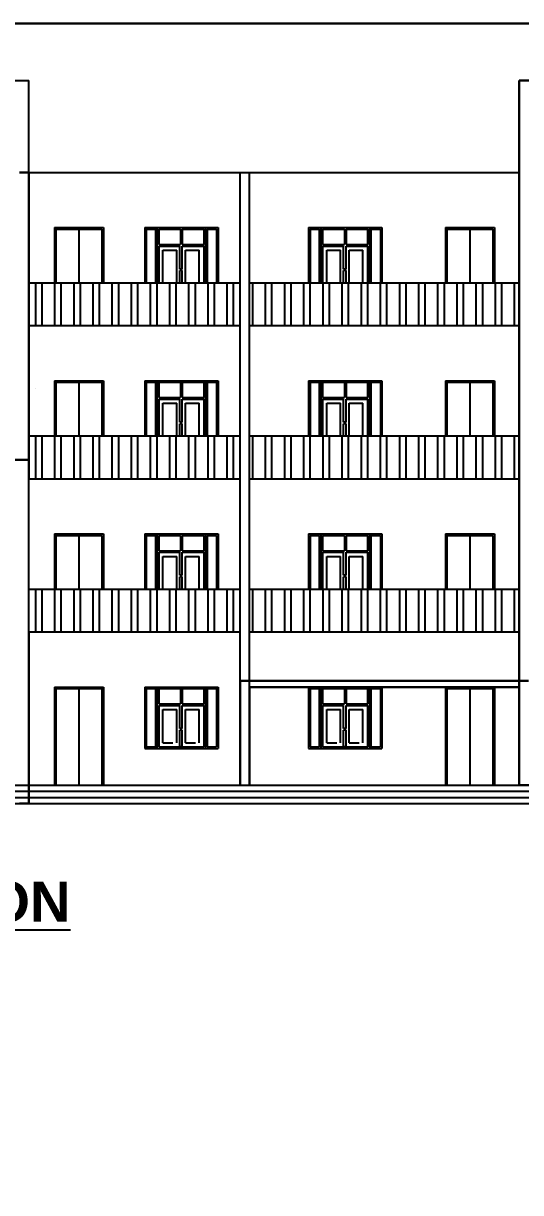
# Model space of a CAD drawing. Header units: metres. Extents: x -1744 to -758, y -4183 to -3914.
# Drawn here: x -833.21 to -820.85, y -4116.15 to -4087.07 of the extents above; entities that cross this region are included whole.
import ezdxf

# ---------------------------------------------------------------- set-up
doc = ezdxf.new("R2010")
doc.units = ezdxf.units.M
doc.linetypes.add('DASHED2', pattern=[0.375, 0.25, -0.125])
for name, color, linetype in [('08-HATCHING', 8, 'Continuous'), ('TEXT', 7, 'Continuous'), ('WALL', 7, 'Continuous')]:
    doc.layers.add(name, color=color, linetype=linetype)
doc.layers.add('A_---WALLS', color=255, linetype='Continuous', lineweight=30)
doc.layers.add('by block', color=252, linetype='Continuous', lineweight=30)
doc.styles.add('TITLE', font='arialbd.ttf')

# ---------------------------------------------------------------- blocks, each defined once
blk = doc.blocks.new('A$C1C9B1590')
for p, q in [((761.594, 94.472), (772.414, 94.472)), ((772.414, 84.566), (772.414, 94.472)), ((772.185, 92.186), (784.606, 92.186)), ((772.414, 92.186), (777.672, 92.186)), ((777.672, 84.566), (777.672, 92.186)), ((777.9, 92.186), (784.606, 92.186)), ((777.9, 84.566), (777.9, 92.186)), ((773.05, 90.814), (774.269, 90.814)), ((773.05, 90.814), (773.05, 89.443)), ((773.088, 90.776), (774.231, 90.776)), ((773.088, 90.776), (773.088, 89.443)), ((773.659, 90.776), (773.659, 89.443)), ((774.231, 90.776), (774.231, 89.443)), ((774.269, 90.814), (774.269, 89.443)), ((775.297, 90.814), (775.297, 89.443)), ((775.297, 90.814), (777.119, 90.814)), ((775.335, 90.776), (775.57, 90.776)), ((775.335, 90.776), (775.335, 89.443)), ((775.57, 89.443), (775.57, 90.776)), ((775.608, 89.443), (775.608, 90.814)), ((775.608, 90.814), (777.119, 90.814)), ((775.646, 90.776), (776.189, 90.776)), ((775.646, 90.776), (775.646, 90.395)), ((776.189, 90.776), (776.189, 90.395)), ((776.227, 90.776), (776.227, 90.395)), ((776.227, 90.776), (776.77, 90.776)), ((776.77, 90.395), (776.77, 90.776)), ((776.808, 90.814), (776.808, 89.443)), ((776.808, 90.776), (776.808, 90.147)), ((776.846, 90.776), (777.081, 90.776)), ((776.846, 90.776), (776.846, 89.443)), ((777.081, 90.776), (777.081, 89.443)), ((777.119, 90.814), (777.119, 89.443)), ((779.37, 90.814), (779.37, 89.443)), ((779.37, 90.814), (781.192, 90.814)), ((779.408, 90.776), (779.643, 90.776)), ((779.408, 90.776), (779.408, 89.443)), ((779.643, 89.443), (779.643, 90.776)), ((779.681, 89.443), (779.681, 90.814)), ((779.681, 90.814), (781.192, 90.814)), ((779.719, 90.776), (780.262, 90.776)), ((779.719, 90.776), (779.719, 90.395)), ((780.262, 90.776), (780.262, 90.395)), ((780.3, 90.776), (780.843, 90.776)), ((780.3, 90.776), (780.3, 90.395)), ((780.843, 90.395), (780.843, 90.776)), ((780.881, 90.814), (780.881, 89.443)), ((780.881, 90.776), (780.881, 90.147)), ((780.919, 90.776), (780.919, 89.443)), ((780.919, 90.776), (781.154, 90.776)), ((781.154, 90.776), (781.154, 89.443)), ((781.192, 90.814), (781.192, 89.443)), ((782.77, 90.814), (782.77, 89.443)), ((782.77, 90.814), (783.989, 90.814)), ((782.808, 90.776), (782.808, 89.443)), ((782.808, 90.776), (783.951, 90.776)), ((783.379, 90.776), (783.379, 89.443)), ((783.951, 90.776), (783.951, 89.443)), ((783.989, 90.814), (783.989, 89.443)), ((775.646, 90.395), (776.189, 90.395)), ((775.646, 90.357), (776.167, 90.357)), ((775.646, 90.357), (775.646, 89.443)), ((775.747, 90.255), (776.09, 90.255)), ((775.747, 89.443), (775.747, 90.255)), ((776.09, 89.443), (776.09, 90.255)), ((776.167, 89.785), (776.167, 90.357)), ((776.227, 90.395), (776.77, 90.395)), ((776.23, 89.785), (776.23, 90.357)), ((776.23, 90.357), (776.77, 90.357)), ((776.306, 89.443), (776.306, 90.255)), ((776.306, 90.255), (776.649, 90.255)), ((776.649, 89.443), (776.649, 90.255)), ((776.77, 89.443), (776.77, 90.357)), ((776.77, 90.357), (776.77, 89.443)), ((779.719, 90.395), (780.262, 90.395)), ((779.719, 90.357), (779.719, 89.443)), ((779.719, 90.357), (780.24, 90.357)), ((779.821, 89.443), (779.821, 90.255)), ((779.821, 90.255), (780.164, 90.255)), ((780.164, 89.443), (780.164, 90.255)), ((780.24, 89.785), (780.24, 90.357)), ((780.3, 90.395), (780.843, 90.395)), ((780.303, 90.357), (780.843, 90.357)), ((780.303, 89.785), (780.303, 90.357)), ((780.38, 89.443), (780.38, 90.255)), ((780.38, 90.255), (780.722, 90.255)), ((780.722, 89.443), (780.722, 90.255)), ((780.843, 90.357), (780.843, 89.443)), ((780.843, 89.443), (780.843, 90.357)), ((776.167, 89.443), (776.167, 89.747)), ((776.23, 89.443), (776.23, 89.747)), ((780.24, 89.443), (780.24, 89.747)), ((780.303, 89.443), (780.303, 89.747)), ((772.414, 89.443), (777.672, 89.443)), ((772.414, 89.443), (777.672, 89.443)), ((777.9, 89.443), (784.606, 89.443)), ((772.414, 88.376), (777.672, 88.376)), ((777.9, 88.376), (784.606, 88.376)), ((773.05, 87.004), (773.05, 85.633)), ((773.05, 87.004), (774.269, 87.004)), ((774.269, 87.004), (774.269, 85.633)), ((775.297, 87.004), (775.297, 85.633)), ((775.297, 87.004), (777.119, 87.004)), ((775.608, 85.633), (775.608, 87.004)), ((775.608, 87.004), (777.119, 87.004)), ((776.808, 87.004), (776.808, 85.633)), ((777.119, 87.004), (777.119, 85.633)), ((779.37, 87.004), (781.192, 87.004)), ((779.37, 87.004), (779.37, 85.633)), ((779.681, 85.633), (779.681, 87.004)), ((779.681, 87.004), (781.192, 87.004)), ((780.881, 87.004), (780.881, 85.633)), ((781.192, 87.004), (781.192, 85.633)), ((782.77, 87.004), (783.989, 87.004)), ((782.77, 87.004), (782.77, 85.633)), ((783.989, 87.004), (783.989, 85.633)), ((773.088, 86.966), (774.231, 86.966)), ((773.088, 86.966), (773.088, 85.633)), ((773.659, 86.966), (773.659, 85.633)), ((774.231, 86.966), (774.231, 85.633)), ((775.335, 86.966), (775.57, 86.966)), ((775.335, 86.966), (775.335, 85.633)), ((775.57, 85.633), (775.57, 86.966)), ((775.646, 86.966), (776.189, 86.966)), ((775.646, 86.966), (775.646, 86.585)), ((776.189, 86.966), (776.189, 86.585)), ((776.227, 86.966), (776.77, 86.966)), ((776.227, 86.966), (776.227, 86.585)), ((776.77, 86.585), (776.77, 86.966)), ((776.808, 86.966), (776.808, 86.337)), ((776.846, 86.966), (776.846, 85.633)), ((776.846, 86.966), (777.081, 86.966)), ((777.081, 86.966), (777.081, 85.633)), ((779.408, 86.966), (779.408, 85.633)), ((779.408, 86.966), (779.643, 86.966)), ((779.643, 85.633), (779.643, 86.966)), ((779.719, 86.966), (780.262, 86.966)), ((779.719, 86.966), (779.719, 86.585)), ((780.262, 86.966), (780.262, 86.585)), ((780.3, 86.966), (780.3, 86.585)), ((780.3, 86.966), (780.843, 86.966)), ((780.843, 86.585), (780.843, 86.966)), ((780.881, 86.966), (780.881, 86.337)), ((780.919, 86.966), (780.919, 85.633)), ((780.919, 86.966), (781.154, 86.966)), ((781.154, 86.966), (781.154, 85.633)), ((782.808, 86.966), (782.808, 85.633)), ((782.808, 86.966), (783.951, 86.966)), ((783.379, 86.966), (783.379, 85.633)), ((783.951, 86.966), (783.951, 85.633)), ((775.646, 86.585), (776.189, 86.585)), ((775.646, 86.547), (775.646, 85.633)), ((775.646, 86.547), (776.167, 86.547)), ((775.747, 86.445), (776.09, 86.445)), ((775.747, 85.633), (775.747, 86.445)), ((776.09, 85.633), (776.09, 86.445)), ((776.167, 85.975), (776.167, 86.547)), ((776.227, 86.585), (776.77, 86.585)), ((776.23, 85.975), (776.23, 86.547)), ((776.23, 86.547), (776.77, 86.547)), ((776.306, 85.633), (776.306, 86.445)), ((776.306, 86.445), (776.649, 86.445)), ((776.649, 85.633), (776.649, 86.445)), ((776.77, 86.547), (776.77, 85.633)), ((776.77, 85.633), (776.77, 86.547)), ((779.719, 86.585), (780.262, 86.585)), ((779.719, 86.547), (779.719, 85.633)), ((779.719, 86.547), (780.24, 86.547)), ((779.821, 86.445), (780.164, 86.445)), ((779.821, 85.633), (779.821, 86.445)), ((780.164, 85.633), (780.164, 86.445)), ((780.24, 85.975), (780.24, 86.547)), ((780.3, 86.585), (780.843, 86.585)), ((780.303, 85.975), (780.303, 86.547)), ((780.303, 86.547), (780.843, 86.547)), ((780.38, 86.445), (780.722, 86.445)), ((780.38, 85.633), (780.38, 86.445)), ((780.722, 85.633), (780.722, 86.445)), ((780.843, 86.547), (780.843, 85.633)), ((780.843, 85.633), (780.843, 86.547)), ((776.167, 85.633), (776.167, 85.937)), ((776.23, 85.633), (776.23, 85.937)), ((780.24, 85.633), (780.24, 85.937)), ((780.303, 85.633), (780.303, 85.937)), ((772.414, 85.633), (777.672, 85.633)), ((777.9, 85.633), (784.606, 85.633)), ((772.414, 84.566), (777.672, 84.566)), ((772.414, 80.756), (772.414, 84.566)), ((772.414, 84.566), (777.672, 84.566)), ((777.672, 80.756), (777.672, 84.566)), ((777.9, 84.566), (784.606, 84.566)), ((777.9, 84.566), (784.606, 84.566)), ((777.9, 80.756), (777.9, 84.566)), ((773.05, 83.194), (773.05, 81.823)), ((773.05, 83.194), (774.269, 83.194)), ((774.269, 83.194), (774.269, 81.823)), ((775.297, 83.194), (775.297, 81.823)), ((775.297, 83.194), (777.119, 83.194)), ((775.608, 81.823), (775.608, 83.194)), ((775.608, 83.194), (777.119, 83.194)), ((776.808, 83.194), (776.808, 81.823)), ((777.119, 83.194), (777.119, 81.823)), ((779.37, 83.194), (781.192, 83.194)), ((779.37, 83.194), (779.37, 81.823)), ((779.681, 81.823), (779.681, 83.194)), ((779.681, 83.194), (781.192, 83.194)), ((780.881, 83.194), (780.881, 81.823)), ((781.192, 83.194), (781.192, 81.823)), ((782.77, 83.194), (783.989, 83.194)), ((782.77, 83.194), (782.77, 81.823)), ((783.989, 83.194), (783.989, 81.823)), ((773.088, 83.156), (774.231, 83.156)), ((773.088, 83.156), (773.088, 81.823)), ((773.659, 83.156), (773.659, 81.823)), ((774.231, 83.156), (774.231, 81.823)), ((775.335, 83.156), (775.57, 83.156)), ((775.335, 83.156), (775.335, 81.823)), ((775.57, 81.823), (775.57, 83.156)), ((775.646, 83.156), (776.189, 83.156)), ((775.646, 83.156), (775.646, 82.775)), ((776.189, 83.156), (776.189, 82.775)), ((776.227, 83.156), (776.77, 83.156)), ((776.227, 83.156), (776.227, 82.775)), ((776.77, 82.775), (776.77, 83.156)), ((776.808, 83.156), (776.808, 82.527)), ((776.846, 83.156), (776.846, 81.823)), ((776.846, 83.156), (777.081, 83.156)), ((777.081, 83.156), (777.081, 81.823)), ((779.408, 83.156), (779.408, 81.823)), ((779.408, 83.156), (779.643, 83.156)), ((779.643, 81.823), (779.643, 83.156)), ((779.719, 83.156), (780.262, 83.156)), ((779.719, 83.156), (779.719, 82.775)), ((780.262, 83.156), (780.262, 82.775)), ((780.3, 83.156), (780.3, 82.775)), ((780.3, 83.156), (780.843, 83.156)), ((780.843, 82.775), (780.843, 83.156)), ((780.881, 83.156), (780.881, 82.527)), ((780.919, 83.156), (780.919, 81.823)), ((780.919, 83.156), (781.154, 83.156)), ((781.154, 83.156), (781.154, 81.823)), ((782.808, 83.156), (782.808, 81.823)), ((782.808, 83.156), (783.951, 83.156)), ((783.379, 83.156), (783.379, 81.823)), ((783.951, 83.156), (783.951, 81.823)), ((775.646, 82.775), (776.189, 82.775)), ((775.646, 82.737), (775.646, 81.823)), ((775.646, 82.737), (776.167, 82.737)), ((775.747, 82.635), (776.09, 82.635)), ((775.747, 81.823), (775.747, 82.635)), ((776.09, 81.823), (776.09, 82.635)), ((776.167, 82.165), (776.167, 82.737)), ((776.227, 82.775), (776.77, 82.775)), ((776.23, 82.165), (776.23, 82.737)), ((776.23, 82.737), (776.77, 82.737)), ((776.306, 81.823), (776.306, 82.635)), ((776.306, 82.635), (776.649, 82.635)), ((776.649, 81.823), (776.649, 82.635)), ((776.77, 82.737), (776.77, 81.823)), ((776.77, 81.823), (776.77, 82.737)), ((779.719, 82.775), (780.262, 82.775)), ((779.719, 82.737), (779.719, 81.823)), ((779.719, 82.737), (780.24, 82.737)), ((779.821, 82.635), (780.164, 82.635)), ((779.821, 81.823), (779.821, 82.635)), ((780.164, 81.823), (780.164, 82.635)), ((780.24, 82.165), (780.24, 82.737)), ((780.3, 82.775), (780.843, 82.775)), ((780.303, 82.165), (780.303, 82.737)), ((780.303, 82.737), (780.843, 82.737)), ((780.38, 82.635), (780.722, 82.635)), ((780.38, 81.823), (780.38, 82.635)), ((780.722, 81.823), (780.722, 82.635)), ((780.843, 82.737), (780.843, 81.823)), ((780.843, 81.823), (780.843, 82.737)), ((776.167, 81.823), (776.167, 82.127)), ((776.23, 81.823), (776.23, 82.127)), ((780.24, 81.823), (780.24, 82.127)), ((780.303, 81.823), (780.303, 82.127)), ((772.414, 81.823), (777.672, 81.823)), ((777.9, 81.823), (784.606, 81.823)), ((772.414, 80.756), (777.672, 80.756)), ((772.414, 76.946), (772.414, 80.756)), ((772.414, 80.756), (777.672, 80.756)), ((777.672, 76.946), (777.672, 80.756)), ((777.9, 80.756), (784.606, 80.756)), ((777.9, 76.946), (777.9, 80.756)), ((777.9, 80.756), (784.606, 80.756)), ((773.05, 79.384), (774.269, 79.384)), ((773.05, 79.384), (773.05, 76.946)), ((773.088, 79.346), (774.231, 79.346)), ((773.088, 79.346), (773.088, 76.946)), ((773.659, 79.346), (773.659, 76.946)), ((774.231, 79.346), (774.231, 76.946)), ((774.269, 79.384), (774.269, 76.946)), ((775.297, 79.384), (775.297, 77.86)), ((775.297, 79.384), (777.119, 79.384)), ((775.335, 79.346), (775.57, 79.346)), ((775.335, 79.346), (775.335, 77.898)), ((775.57, 77.898), (775.57, 79.346)), ((775.608, 77.86), (775.608, 79.384)), ((775.608, 79.384), (777.119, 79.384)), ((775.646, 79.346), (775.646, 78.965)), ((775.646, 79.346), (776.189, 79.346)), ((776.189, 79.346), (776.189, 78.965)), ((776.227, 79.346), (776.227, 78.965)), ((776.227, 79.346), (776.77, 79.346)), ((776.77, 78.965), (776.77, 79.346)), ((776.808, 79.384), (776.808, 77.86)), ((776.808, 79.346), (776.808, 78.717)), ((776.846, 79.346), (777.081, 79.346)), ((776.846, 79.346), (776.846, 77.898)), ((777.081, 79.346), (777.081, 77.898)), ((777.119, 79.384), (777.119, 77.86)), ((779.37, 79.384), (781.192, 79.384)), ((779.37, 79.384), (779.37, 77.86)), ((779.408, 79.346), (779.408, 77.898)), ((779.408, 79.346), (779.643, 79.346)), ((779.643, 77.898), (779.643, 79.346)), ((779.681, 77.86), (779.681, 79.384)), ((779.681, 79.384), (781.192, 79.384)), ((779.719, 79.346), (779.719, 78.965)), ((779.719, 79.346), (780.262, 79.346)), ((780.262, 79.346), (780.262, 78.965)), ((780.3, 79.346), (780.3, 78.965)), ((780.3, 79.346), (780.843, 79.346)), ((780.843, 78.965), (780.843, 79.346)), ((780.881, 79.384), (780.881, 77.86)), ((780.881, 79.346), (780.881, 78.717)), ((780.919, 79.346), (781.154, 79.346)), ((780.919, 79.346), (780.919, 77.898)), ((781.154, 79.346), (781.154, 77.898)), ((781.192, 79.384), (781.192, 77.86)), ((782.77, 79.384), (783.989, 79.384)), ((782.77, 79.384), (782.77, 76.946)), ((782.808, 79.346), (782.808, 76.946)), ((782.808, 79.346), (783.951, 79.346)), ((783.379, 79.346), (783.379, 76.946)), ((783.951, 79.346), (783.951, 76.946)), ((783.989, 79.384), (783.989, 76.946)), ((775.646, 78.965), (776.189, 78.965)), ((775.646, 78.927), (776.167, 78.927)), ((775.646, 78.927), (775.646, 77.898)), ((775.747, 78.825), (776.09, 78.825)), ((775.747, 78), (775.747, 78.825)), ((776.09, 78), (776.09, 78.825)), ((776.167, 78.355), (776.167, 78.927)), ((776.227, 78.965), (776.77, 78.965)), ((776.23, 78.355), (776.23, 78.927)), ((776.23, 78.927), (776.77, 78.927)), ((776.306, 78), (776.306, 78.825)), ((776.306, 78.825), (776.649, 78.825)), ((776.649, 78), (776.649, 78.825)), ((776.77, 77.898), (776.77, 78.927)), ((776.77, 78.927), (776.77, 77.898)), ((779.719, 78.965), (780.262, 78.965)), ((779.719, 78.927), (780.24, 78.927)), ((779.719, 78.927), (779.719, 77.898)), ((779.821, 78.825), (780.164, 78.825)), ((779.821, 78), (779.821, 78.825)), ((780.164, 78), (780.164, 78.825)), ((780.24, 78.355), (780.24, 78.927)), ((780.3, 78.965), (780.843, 78.965)), ((780.303, 78.927), (780.843, 78.927)), ((780.303, 78.355), (780.303, 78.927)), ((780.38, 78), (780.38, 78.825)), ((780.38, 78.825), (780.722, 78.825)), ((780.722, 78), (780.722, 78.825)), ((780.843, 78.927), (780.843, 77.898)), ((780.843, 77.898), (780.843, 78.927)), ((776.167, 77.898), (776.167, 78.317)), ((776.23, 77.898), (776.23, 78.317)), ((780.24, 77.898), (780.24, 78.317)), ((780.303, 77.898), (780.303, 78.317)), ((775.297, 77.86), (776.084, 77.86)), ((775.297, 77.86), (777.119, 77.86)), ((775.335, 77.898), (775.57, 77.898)), ((775.608, 77.86), (777.119, 77.86)), ((775.646, 77.898), (776.192, 77.898)), ((776.227, 77.898), (776.167, 77.898)), ((776.23, 77.898), (776.189, 77.898)), ((776.205, 77.898), (776.77, 77.898)), ((776.846, 77.898), (777.081, 77.898)), ((779.37, 77.86), (780.157, 77.86)), ((779.37, 77.86), (781.192, 77.86)), ((779.408, 77.898), (779.643, 77.898)), ((779.681, 77.86), (781.192, 77.86)), ((779.719, 77.898), (780.265, 77.898)), ((780.3, 77.898), (780.24, 77.898)), ((780.303, 77.898), (780.262, 77.898)), ((780.278, 77.898), (780.843, 77.898)), ((780.919, 77.898), (781.154, 77.898)), ((708.963, 76.946), (824.879, 76.946)), ((722.655, 76.793), (812.952, 76.793)), ((722.655, 76.641), (812.952, 76.641)), ((722.655, 76.489), (812.952, 76.489))]:
    blk.add_line(p, q)
at = {"linetype": 'DASHED2'}
for p, q in [((776.23, 89.785), (776.167, 89.785)), ((776.23, 89.747), (776.167, 89.747)), ((780.303, 89.785), (780.24, 89.785)), ((780.303, 89.747), (780.24, 89.747)), ((776.23, 85.975), (776.167, 85.975)), ((776.23, 85.937), (776.167, 85.937)), ((780.303, 85.975), (780.24, 85.975)), ((780.303, 85.937), (780.24, 85.937)), ((776.23, 82.165), (776.167, 82.165)), ((776.23, 82.127), (776.167, 82.127)), ((780.303, 82.165), (780.24, 82.165)), ((780.303, 82.127), (780.24, 82.127)), ((776.23, 78.355), (776.167, 78.355)), ((776.23, 78.317), (776.167, 78.317)), ((780.303, 78.355), (780.24, 78.355)), ((780.303, 78.317), (780.24, 78.317)), ((775.747, 78), (776.09, 78)), ((776.306, 78), (776.649, 78)), ((779.821, 78), (780.164, 78)), ((780.38, 78), (780.722, 78)), ((776.23, 77.898), (776.167, 77.898)), ((780.303, 77.898), (780.24, 77.898))]:
    blk.add_line(p, q, dxfattribs=at)
at = {"layer": '08-HATCHING', "linetype": 'Continuous'}
for p, q in [((772.585, 92.185), (772.585, 92.186)), ((772.744, 92.185), (772.744, 92.186)), ((773.061, 92.185), (773.061, 92.186)), ((773.22, 92.185), (773.22, 92.186)), ((773.538, 92.185), (773.538, 92.186)), ((773.696, 92.185), (773.696, 92.186)), ((774.014, 92.185), (774.014, 92.186)), ((774.173, 92.185), (774.173, 92.186)), ((774.49, 92.185), (774.49, 92.186)), ((774.649, 92.185), (774.649, 92.186)), ((774.966, 92.185), (774.966, 92.186)), ((775.125, 92.185), (775.125, 92.186)), ((775.443, 92.185), (775.443, 92.186)), ((775.601, 92.185), (775.601, 92.186)), ((775.919, 92.185), (775.919, 92.186)), ((776.078, 92.185), (776.078, 92.186)), ((776.395, 92.185), (776.395, 92.186)), ((776.554, 92.185), (776.554, 92.186)), ((776.871, 92.185), (776.871, 92.186)), ((777.03, 92.185), (777.03, 92.186)), ((777.348, 92.185), (777.348, 92.186)), ((777.506, 92.185), (777.506, 92.186)), ((777.983, 92.185), (777.983, 92.186)), ((778.3, 92.185), (778.3, 92.186)), ((778.459, 92.185), (778.459, 92.186)), ((778.776, 92.185), (778.776, 92.186)), ((778.935, 92.185), (778.935, 92.186)), ((779.253, 92.185), (779.253, 92.186)), ((779.411, 92.185), (779.411, 92.186)), ((779.729, 92.185), (779.729, 92.186)), ((779.888, 92.185), (779.888, 92.186)), ((780.205, 92.185), (780.205, 92.186)), ((780.364, 92.185), (780.364, 92.186)), ((780.681, 92.185), (780.681, 92.186)), ((780.84, 92.185), (780.84, 92.186)), ((781.158, 92.185), (781.158, 92.186)), ((781.316, 92.185), (781.316, 92.186)), ((781.634, 92.185), (781.634, 92.186)), ((781.793, 92.185), (781.793, 92.186)), ((782.11, 92.185), (782.11, 92.186)), ((782.269, 92.185), (782.269, 92.186)), ((782.586, 92.185), (782.586, 92.186)), ((782.745, 92.185), (782.745, 92.186)), ((783.063, 92.185), (783.063, 92.186)), ((783.221, 92.185), (783.221, 92.186)), ((783.539, 92.185), (783.539, 92.186)), ((783.698, 92.185), (783.698, 92.186)), ((784.015, 92.185), (784.015, 92.186)), ((784.174, 92.185), (784.174, 92.186)), ((784.491, 92.185), (784.491, 92.186)), ((772.585, 88.375), (772.585, 89.441)), ((772.744, 88.375), (772.744, 89.441)), ((773.061, 88.375), (773.061, 89.441)), ((773.22, 88.375), (773.22, 89.441)), ((773.538, 88.375), (773.538, 89.441)), ((773.696, 88.375), (773.696, 89.441)), ((774.014, 88.375), (774.014, 89.441)), ((774.173, 88.375), (774.173, 89.441)), ((774.49, 88.375), (774.49, 89.441)), ((774.649, 88.375), (774.649, 89.441)), ((774.966, 88.375), (774.966, 89.441)), ((775.125, 88.375), (775.125, 89.441)), ((775.443, 88.375), (775.443, 89.441)), ((775.601, 88.375), (775.601, 89.441)), ((775.919, 88.375), (775.919, 89.441)), ((776.078, 88.375), (776.078, 89.441)), ((776.395, 88.375), (776.395, 89.441)), ((776.554, 88.375), (776.554, 89.441)), ((776.871, 88.375), (776.871, 89.441)), ((777.03, 88.375), (777.03, 89.441)), ((777.348, 88.375), (777.348, 89.441)), ((777.506, 88.375), (777.506, 89.441)), ((777.983, 88.375), (777.983, 89.441)), ((778.3, 88.375), (778.3, 89.441)), ((778.459, 88.375), (778.459, 89.441)), ((778.776, 88.375), (778.776, 89.441)), ((778.935, 88.375), (778.935, 89.441)), ((779.253, 88.375), (779.253, 89.441)), ((779.411, 88.375), (779.411, 89.441)), ((779.729, 88.375), (779.729, 89.441)), ((779.888, 88.375), (779.888, 89.441)), ((780.205, 88.375), (780.205, 89.441)), ((780.364, 88.375), (780.364, 89.441)), ((780.681, 88.375), (780.681, 89.441)), ((780.84, 88.375), (780.84, 89.441)), ((781.158, 88.375), (781.158, 89.441)), ((781.316, 88.375), (781.316, 89.441)), ((781.634, 88.375), (781.634, 89.441)), ((781.793, 88.375), (781.793, 89.441)), ((782.11, 88.375), (782.11, 89.441)), ((782.269, 88.375), (782.269, 89.441)), ((782.586, 88.375), (782.586, 89.441)), ((782.745, 88.375), (782.745, 89.441)), ((783.063, 88.375), (783.063, 89.441)), ((783.221, 88.375), (783.221, 89.441)), ((783.539, 88.375), (783.539, 89.441)), ((783.698, 88.375), (783.698, 89.441)), ((784.015, 88.375), (784.015, 89.441)), ((784.174, 88.375), (784.174, 89.441)), ((784.491, 88.375), (784.491, 89.441)), ((772.585, 86.819), (772.585, 86.82)), ((772.585, 84.565), (772.585, 85.631)), ((772.744, 84.565), (772.744, 85.631)), ((773.061, 84.565), (773.061, 85.631)), ((773.22, 84.565), (773.22, 85.631)), ((773.538, 84.565), (773.538, 85.631)), ((773.696, 84.565), (773.696, 85.631)), ((774.014, 84.565), (774.014, 85.631)), ((774.173, 84.565), (774.173, 85.631)), ((774.49, 84.565), (774.49, 85.631)), ((774.649, 84.565), (774.649, 85.631)), ((774.966, 84.565), (774.966, 85.631)), ((775.125, 84.565), (775.125, 85.631)), ((775.443, 84.565), (775.443, 85.631)), ((775.601, 84.565), (775.601, 85.631)), ((775.919, 84.565), (775.919, 85.631)), ((776.078, 84.565), (776.078, 85.631)), ((776.395, 84.565), (776.395, 85.631)), ((776.554, 84.565), (776.554, 85.631)), ((776.871, 84.565), (776.871, 85.631)), ((777.03, 84.565), (777.03, 85.631)), ((777.348, 84.565), (777.348, 85.631)), ((777.506, 84.565), (777.506, 85.631)), ((777.983, 84.565), (777.983, 85.631)), ((778.3, 84.565), (778.3, 85.631)), ((778.459, 84.565), (778.459, 85.631)), ((778.776, 84.565), (778.776, 85.631)), ((778.935, 84.565), (778.935, 85.631)), ((779.253, 84.565), (779.253, 85.631)), ((779.411, 84.565), (779.411, 85.631)), ((779.729, 84.565), (779.729, 85.631)), ((779.888, 84.565), (779.888, 85.631)), ((780.205, 84.565), (780.205, 85.631)), ((780.364, 84.565), (780.364, 85.631)), ((780.681, 84.565), (780.681, 85.631)), ((780.84, 84.565), (780.84, 85.631)), ((781.158, 84.565), (781.158, 85.631)), ((781.316, 84.565), (781.316, 85.631)), ((781.634, 84.565), (781.634, 85.631)), ((781.793, 84.565), (781.793, 85.631)), ((782.11, 84.565), (782.11, 85.631)), ((782.269, 84.565), (782.269, 85.631)), ((782.586, 84.565), (782.586, 85.631)), ((782.745, 84.565), (782.745, 85.631)), ((783.063, 84.565), (783.063, 85.631)), ((783.221, 84.565), (783.221, 85.631)), ((783.539, 84.565), (783.539, 85.631)), ((783.698, 84.565), (783.698, 85.631)), ((784.015, 84.565), (784.015, 85.631)), ((784.174, 84.565), (784.174, 85.631)), ((784.491, 84.565), (784.491, 85.631)), ((772.744, 84.565), (772.744, 84.566)), ((773.061, 84.565), (773.061, 84.566)), ((773.22, 84.565), (773.22, 84.566)), ((773.538, 84.565), (773.538, 84.566)), ((773.696, 84.565), (773.696, 84.566)), ((774.014, 84.565), (774.014, 84.566)), ((774.173, 84.565), (774.173, 84.566)), ((774.49, 84.565), (774.49, 84.566)), ((774.649, 84.565), (774.649, 84.566)), ((774.966, 84.565), (774.966, 84.566)), ((775.125, 84.565), (775.125, 84.566)), ((775.443, 84.565), (775.443, 84.566)), ((775.601, 84.565), (775.601, 84.566)), ((775.919, 84.565), (775.919, 84.566)), ((776.078, 84.565), (776.078, 84.566)), ((776.395, 84.565), (776.395, 84.566)), ((776.554, 84.565), (776.554, 84.566)), ((776.871, 84.565), (776.871, 84.566)), ((777.03, 84.565), (777.03, 84.566)), ((777.348, 84.565), (777.348, 84.566)), ((777.506, 84.565), (777.506, 84.566)), ((777.983, 84.565), (777.983, 84.566)), ((778.3, 84.565), (778.3, 84.566)), ((778.459, 84.565), (778.459, 84.566)), ((778.776, 84.565), (778.776, 84.566)), ((778.935, 84.565), (778.935, 84.566)), ((779.253, 84.565), (779.253, 84.566)), ((779.411, 84.565), (779.411, 84.566)), ((779.729, 84.565), (779.729, 84.566)), ((779.888, 84.565), (779.888, 84.566)), ((780.205, 84.565), (780.205, 84.566)), ((780.364, 84.565), (780.364, 84.566)), ((780.681, 84.565), (780.681, 84.566)), ((780.84, 84.565), (780.84, 84.566)), ((781.158, 84.565), (781.158, 84.566)), ((781.316, 84.565), (781.316, 84.566)), ((781.634, 84.565), (781.634, 84.566)), ((781.793, 84.565), (781.793, 84.566)), ((782.11, 84.565), (782.11, 84.566)), ((782.269, 84.565), (782.269, 84.566)), ((782.586, 84.565), (782.586, 84.566)), ((782.745, 84.565), (782.745, 84.566)), ((783.063, 84.565), (783.063, 84.566)), ((783.221, 84.565), (783.221, 84.566)), ((783.539, 84.565), (783.539, 84.566)), ((783.698, 84.565), (783.698, 84.566)), ((784.015, 84.565), (784.015, 84.566)), ((784.174, 84.565), (784.174, 84.566)), ((784.491, 84.565), (784.491, 84.566)), ((772.585, 80.755), (772.585, 81.821)), ((772.744, 80.755), (772.744, 81.821)), ((773.061, 80.755), (773.061, 81.821)), ((773.22, 80.755), (773.22, 81.821)), ((773.538, 80.755), (773.538, 81.821)), ((773.696, 80.755), (773.696, 81.821)), ((774.014, 80.755), (774.014, 81.821)), ((774.173, 80.755), (774.173, 81.821)), ((774.49, 80.755), (774.49, 81.821)), ((774.649, 80.755), (774.649, 81.821)), ((774.966, 80.755), (774.966, 81.821)), ((775.125, 80.755), (775.125, 81.821)), ((775.443, 80.755), (775.443, 81.821)), ((775.601, 80.755), (775.601, 81.821)), ((775.919, 80.755), (775.919, 81.821)), ((776.078, 80.755), (776.078, 81.821)), ((776.395, 80.755), (776.395, 81.821)), ((776.554, 80.755), (776.554, 81.821)), ((776.871, 80.755), (776.871, 81.821)), ((777.03, 80.755), (777.03, 81.821)), ((777.348, 80.755), (777.348, 81.821)), ((777.506, 80.755), (777.506, 81.821)), ((777.983, 80.755), (777.983, 81.821)), ((778.3, 80.755), (778.3, 81.821)), ((778.459, 80.755), (778.459, 81.821)), ((778.776, 80.755), (778.776, 81.821)), ((778.935, 80.755), (778.935, 81.821)), ((779.253, 80.755), (779.253, 81.821)), ((779.411, 80.755), (779.411, 81.821)), ((779.729, 80.755), (779.729, 81.821)), ((779.888, 80.755), (779.888, 81.821)), ((780.205, 80.755), (780.205, 81.821)), ((780.364, 80.755), (780.364, 81.821)), ((780.681, 80.755), (780.681, 81.821)), ((780.84, 80.755), (780.84, 81.821)), ((781.158, 80.755), (781.158, 81.821)), ((781.316, 80.755), (781.316, 81.821)), ((781.634, 80.755), (781.634, 81.821)), ((781.793, 80.755), (781.793, 81.821)), ((782.11, 80.755), (782.11, 81.821)), ((782.269, 80.755), (782.269, 81.821)), ((782.586, 80.755), (782.586, 81.821)), ((782.745, 80.755), (782.745, 81.821)), ((783.063, 80.755), (783.063, 81.821)), ((783.221, 80.755), (783.221, 81.821)), ((783.539, 80.755), (783.539, 81.821)), ((783.698, 80.755), (783.698, 81.821)), ((784.015, 80.755), (784.015, 81.821)), ((784.174, 80.755), (784.174, 81.821)), ((784.491, 80.755), (784.491, 81.821)), ((772.585, 80.755), (772.585, 80.756)), ((772.744, 80.755), (772.744, 80.756)), ((773.061, 80.755), (773.061, 80.756)), ((773.22, 80.755), (773.22, 80.756)), ((773.538, 80.755), (773.538, 80.756)), ((773.696, 80.755), (773.696, 80.756)), ((774.014, 80.755), (774.014, 80.756)), ((774.173, 80.755), (774.173, 80.756)), ((774.49, 80.755), (774.49, 80.756)), ((774.649, 80.755), (774.649, 80.756)), ((774.966, 80.755), (774.966, 80.756)), ((775.125, 80.755), (775.125, 80.756)), ((775.443, 80.755), (775.443, 80.756)), ((775.601, 80.755), (775.601, 80.756)), ((775.919, 80.755), (775.919, 80.756)), ((776.078, 80.755), (776.078, 80.756)), ((776.395, 80.755), (776.395, 80.756)), ((776.554, 80.755), (776.554, 80.756)), ((776.871, 80.755), (776.871, 80.756)), ((777.03, 80.755), (777.03, 80.756)), ((777.348, 80.755), (777.348, 80.756)), ((777.506, 80.755), (777.506, 80.756)), ((777.983, 80.755), (777.983, 80.756)), ((778.3, 80.755), (778.3, 80.756)), ((778.459, 80.755), (778.459, 80.756)), ((778.776, 80.755), (778.776, 80.756)), ((778.935, 80.755), (778.935, 80.756)), ((779.253, 80.755), (779.253, 80.756)), ((779.411, 80.755), (779.411, 80.756)), ((779.729, 80.755), (779.729, 80.756)), ((779.888, 80.755), (779.888, 80.756)), ((780.205, 80.755), (780.205, 80.756)), ((780.364, 80.755), (780.364, 80.756)), ((780.681, 80.755), (780.681, 80.756)), ((780.84, 80.755), (780.84, 80.756)), ((781.158, 80.755), (781.158, 80.756)), ((781.316, 80.755), (781.316, 80.756)), ((781.634, 80.755), (781.634, 80.756)), ((781.793, 80.755), (781.793, 80.756)), ((782.11, 80.755), (782.11, 80.756)), ((782.269, 80.755), (782.269, 80.756)), ((782.586, 80.755), (782.586, 80.756)), ((782.745, 80.755), (782.745, 80.756)), ((783.063, 80.755), (783.063, 80.756)), ((783.221, 80.755), (783.221, 80.756)), ((783.539, 80.755), (783.539, 80.756)), ((783.698, 80.755), (783.698, 80.756)), ((784.015, 80.755), (784.015, 80.756)), ((784.174, 80.755), (784.174, 80.756)), ((784.491, 80.755), (784.491, 80.756))]:
    blk.add_line(p, q, dxfattribs=at)
at = {"layer": 'A_---WALLS'}
blk.add_lwpolyline([(705.419, 95.895), (845.898, 95.895), (845.898, 11.395), (705.419, 11.395)], close=True, dxfattribs=at)
at = {"layer": 'by block'}
for p, q in [((791.769, 94.472), (784.606, 94.472)), ((784.606, 94.472), (784.606, 84.566)), ((772.414, 92.186), (772.185, 92.186)), ((772.414, 86.591), (772.414, 92.186)), ((772.414, 84.566), (772.414, 86.591)), ((761.594, 85.036), (772.414, 85.036)), ((772.414, 85.036), (772.185, 85.036)), ((784.606, 84.566), (784.606, 80.756)), ((772.414, 76.489), (772.414, 80.756)), ((784.606, 80.756), (784.606, 76.946)), ((784.835, 79.537), (777.672, 79.537)), ((777.672, 79.537), (777.672, 76.946)), ((777.9, 79.384), (777.9, 76.946)), ((784.606, 79.384), (777.9, 79.384)), ((784.606, 76.946), (784.606, 79.384)), ((784.606, 76.946), (791.769, 76.946)), ((772.185, 76.489), (772.414, 76.489))]:
    blk.add_line(p, q, dxfattribs=at)
at = {"layer": 'TEXT', "color": 0, "ltscale": 10, "style": 'TITLE'}
blk.add_text('%%UFRONT ELEVATION', height=1, dxfattribs=at).set_placement((760.261, 73.548))

msp = doc.modelspace()

# ---------------------------------------------------------------- block references
at = {"layer": 'WALL'}
msp.add_blockref('A$C1C9B1590', (-1605.48862, -4182.96317), dxfattribs=at)

doc.saveas('drawing.dxf')
